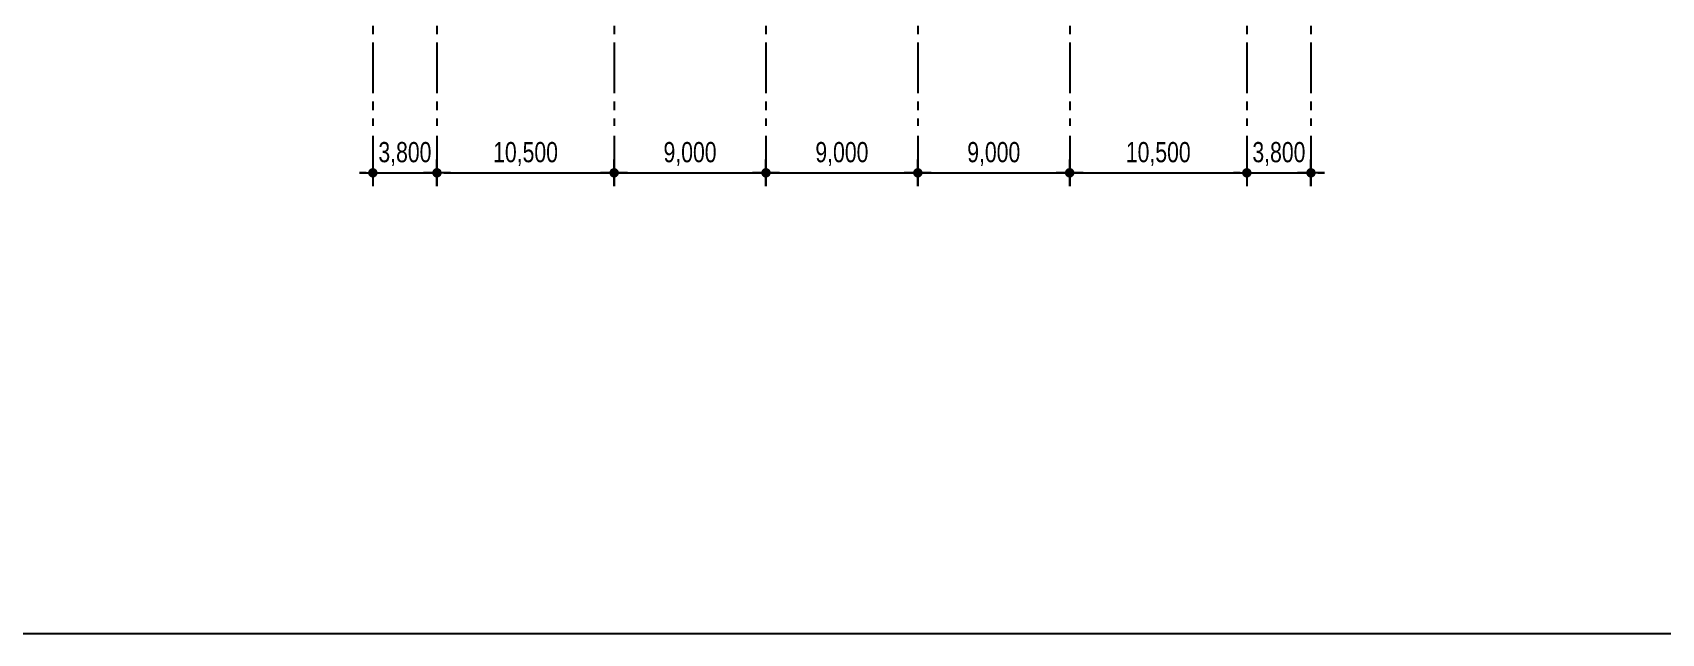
# Model space of a CAD drawing. Header units: millimetres. Extents: x 10000 to 302800, y 6800 to 229018.
# Drawn here: x 59861 to 156400, y 10119 to 45755 of the extents above; entities that cross this region are included whole.
import ezdxf

# ---------------------------------------------------------------- set-up
doc = ezdxf.new("R2010")
doc.units = ezdxf.units.MM
doc.header["$LTSCALE"] = 400
doc.header["$MEASUREMENT"] = 0
doc.linetypes.add('X-GRID_5~ROOF$0$CENTER2', pattern=[1.125, 0.75, -0.125, 0.125, -0.125])
doc.layers.get('0').update_dxf_attribs({"linetype": 'CONTINUOUS'})
for name, color, linetype in [('A-DIM1', 7, 'CONTINUOUS'), ('A-TXT1', 3, 'CONTINUOUS'), ('X-GRID_5~ROOF$0$A-CEN1', 1, 'X-GRID_5~ROOF$0$CENTER2')]:
    doc.layers.add(name, color=color, linetype=linetype)
doc.styles.add('Hrtext', font='', dxfattribs={"width": 0.8})
doc.styles.get('Hrtext').set_extended_font_data('Dotum')
doc.dimstyles.new('HEERIM(Ext)', dxfattribs={"dimtxt": 3, "dimasz": 1, "dimexe": 2, "dimexo": 1.5, "dimgap": 1, "dimtad": 1, "dimdec": 0, "dimzin": 0, "dimdsep": 46, "dimlunit": 6, "dimtxsty": 'Hrtext', "dimblk": 'dotdim1', "dimcen": 1, "dimdle": 2, "dimclrd": 256, "dimclre": 256, "dimclrt": 3, "dimadec": 0, "dimazin": 0, "dimtfac": 1, "dimtdec": 0, "dimtix": 1, "dimtmove": 2, "dimatfit": 3, "dimldrblk": 'dotdim1', "dimfxl": 2, "dimtolj": 1, "dimtzin": 0, "dimlwd": -1, "dimarcsym": 0})

# ---------------------------------------------------------------- blocks, each defined once
blk = doc.blocks.new('X-GRID_5~ROOF')
at = {"layer": 'X-GRID_5~ROOF$0$A-CEN1', "ltscale": 10}
for p, q in [((75249, 117553), (75249, 58621)), ((79049, 117553), (79049, 58621)), ((89549, 117553), (89549, 58621)), ((98549, 117553), (98549, 58621)), ((107549, 117553), (107549, 58621)), ((116549, 117553), (116549, 58621)), ((127049, 117553), (127049, 58621)), ((130849, 117553), (130849, 58621))]:
    blk.add_line(p, q, dxfattribs=at)
blk = doc.blocks.new('X-BASE-9F')
blk.add_blockref('X-GRID_5~ROOF', (0, 0))
blk = doc.blocks.new('dotdim1')
at = {"layer": 'A-DIM1'}
for p, q in [((-2, 0), (2, 0)), ((0, 2), (0, -2))]:
    blk.add_line(p, q, dxfattribs=at)
at = {"layer": 'A-DIM1', "const_width": 0.7}
blk.add_lwpolyline([(0.35, 0, 1), (-0.35, 0, 1)], format="xyb", close=True, dxfattribs=at)
blk = doc.blocks.new('*D57')
at = {"layer": 'A-DIM1', "lineweight": -2, "transparency": 16777216}
for p, q in [((200, -47950), (200, -50942)), ((10700, -47950), (10700, -50942))]:
    blk.add_line(p, q, dxfattribs=at)
at = {"layer": 'A-DIM1', "transparency": 16777216}
blk.add_line((600, -50142), (10300, -50142), dxfattribs=at)
at = {"layer": 'A-DIM1', "transparency": 16777216, "xscale": 400, "yscale": 400, "zscale": 400, "rotation": 180}
blk.add_blockref('dotdim1', (200, -50142), dxfattribs=at)
at = {"layer": 'A-DIM1', "transparency": 16777216, "xscale": 400, "yscale": 400, "zscale": 400}
blk.add_blockref('dotdim1', (10700, -50142), dxfattribs=at)
at = {"layer": 'A-DIM1', "color": 3, "transparency": 16777216, "insert": (5450, -49026), "char_height": 1200, "attachment_point": 5, "style": 'Hrtext'}
blk.add_mtext('\\A1;10,500', dxfattribs=at)
blk = doc.blocks.new('*D58')
at = {"layer": 'A-DIM1', "lineweight": -2, "transparency": 16777216}
for p, q in [((10700, -47950), (10700, -50942)), ((19700, -47950), (19700, -50942))]:
    blk.add_line(p, q, dxfattribs=at)
at = {"layer": 'A-DIM1', "transparency": 16777216}
blk.add_line((11100, -50142), (19300, -50142), dxfattribs=at)
at = {"layer": 'A-DIM1', "transparency": 16777216, "xscale": 400, "yscale": 400, "zscale": 400, "rotation": 180}
blk.add_blockref('dotdim1', (10700, -50142), dxfattribs=at)
at = {"layer": 'A-DIM1', "transparency": 16777216, "xscale": 400, "yscale": 400, "zscale": 400}
blk.add_blockref('dotdim1', (19700, -50142), dxfattribs=at)
at = {"layer": 'A-DIM1', "color": 3, "transparency": 16777216, "insert": (15200, -49026), "char_height": 1200, "attachment_point": 5, "style": 'Hrtext'}
blk.add_mtext('\\A1;9,000', dxfattribs=at)
blk = doc.blocks.new('*D59')
at = {"layer": 'A-DIM1', "lineweight": -2, "transparency": 16777216}
for p, q in [((19700, -47950), (19700, -50942)), ((28700, -47950), (28700, -50942))]:
    blk.add_line(p, q, dxfattribs=at)
at = {"layer": 'A-DIM1', "transparency": 16777216}
blk.add_line((20100, -50142), (28300, -50142), dxfattribs=at)
at = {"layer": 'A-DIM1', "transparency": 16777216, "xscale": 400, "yscale": 400, "zscale": 400, "rotation": 180}
blk.add_blockref('dotdim1', (19700, -50142), dxfattribs=at)
at = {"layer": 'A-DIM1', "transparency": 16777216, "xscale": 400, "yscale": 400, "zscale": 400}
blk.add_blockref('dotdim1', (28700, -50142), dxfattribs=at)
at = {"layer": 'A-DIM1', "color": 3, "transparency": 16777216, "insert": (24200, -49026), "char_height": 1200, "attachment_point": 5, "style": 'Hrtext'}
blk.add_mtext('\\A1;9,000', dxfattribs=at)
blk = doc.blocks.new('*D60')
at = {"layer": 'A-DIM1', "lineweight": -2, "transparency": 16777216}
for p, q in [((28700, -47950), (28700, -50942)), ((37700, -47950), (37700, -50942))]:
    blk.add_line(p, q, dxfattribs=at)
at = {"layer": 'A-DIM1', "transparency": 16777216}
blk.add_line((29100, -50142), (37300, -50142), dxfattribs=at)
at = {"layer": 'A-DIM1', "transparency": 16777216, "xscale": 400, "yscale": 400, "zscale": 400, "rotation": 180}
blk.add_blockref('dotdim1', (28700, -50142), dxfattribs=at)
at = {"layer": 'A-DIM1', "transparency": 16777216, "xscale": 400, "yscale": 400, "zscale": 400}
blk.add_blockref('dotdim1', (37700, -50142), dxfattribs=at)
at = {"layer": 'A-DIM1', "color": 3, "transparency": 16777216, "insert": (33200, -49026), "char_height": 1200, "attachment_point": 5, "style": 'Hrtext'}
blk.add_mtext('\\A1;9,000', dxfattribs=at)
blk = doc.blocks.new('*D61')
at = {"layer": 'A-DIM1', "lineweight": -2, "transparency": 16777216}
for p, q in [((37700, -47950), (37700, -50942)), ((48200, -47950), (48200, -50942))]:
    blk.add_line(p, q, dxfattribs=at)
at = {"layer": 'A-DIM1', "transparency": 16777216}
blk.add_line((38100, -50142), (47800, -50142), dxfattribs=at)
at = {"layer": 'A-DIM1', "transparency": 16777216, "xscale": 400, "yscale": 400, "zscale": 400, "rotation": 180}
blk.add_blockref('dotdim1', (37700, -50142), dxfattribs=at)
at = {"layer": 'A-DIM1', "transparency": 16777216, "xscale": 400, "yscale": 400, "zscale": 400}
blk.add_blockref('dotdim1', (48200, -50142), dxfattribs=at)
at = {"layer": 'A-DIM1', "color": 3, "transparency": 16777216, "insert": (42950, -49026), "char_height": 1200, "attachment_point": 5, "style": 'Hrtext'}
blk.add_mtext('\\A1;10,500', dxfattribs=at)
blk = doc.blocks.new('*D62')
at = {"layer": 'A-DIM1', "lineweight": -2, "transparency": 16777216}
for p, q in [((48200, -47950), (48200, -50942)), ((52000, -47950), (52000, -50942))]:
    blk.add_line(p, q, dxfattribs=at)
at = {"layer": 'A-DIM1', "transparency": 16777216}
for p, q in [((47800, -50142), (47400, -50142)), ((48200, -50142), (52000, -50142)), ((52400, -50142), (52800, -50142))]:
    blk.add_line(p, q, dxfattribs=at)
at = {"layer": 'A-DIM1', "transparency": 16777216, "xscale": 400, "yscale": 400, "zscale": 400}
blk.add_blockref('dotdim1', (48200, -50142), dxfattribs=at)
at = {"layer": 'A-DIM1', "transparency": 16777216, "xscale": 400, "yscale": 400, "zscale": 400, "rotation": 180}
blk.add_blockref('dotdim1', (52000, -50142), dxfattribs=at)
at = {"layer": 'A-DIM1', "color": 3, "transparency": 16777216, "insert": (50100, -49026), "char_height": 1200, "attachment_point": 5, "style": 'Hrtext'}
blk.add_mtext('\\A1;3,800', dxfattribs=at)
blk = doc.blocks.new('*D64')
at = {"layer": 'A-DIM1', "lineweight": -2, "transparency": 16777216}
for p, q in [((-3600, -47950), (-3600, -50942)), ((200, -47950), (200, -50942))]:
    blk.add_line(p, q, dxfattribs=at)
at = {"layer": 'A-DIM1', "transparency": 16777216}
for p, q in [((-4000, -50142), (-4400, -50142)), ((-3600, -50142), (200, -50142)), ((600, -50142), (1000, -50142))]:
    blk.add_line(p, q, dxfattribs=at)
at = {"layer": 'A-DIM1', "transparency": 16777216, "xscale": 400, "yscale": 400, "zscale": 400}
blk.add_blockref('dotdim1', (-3600, -50142), dxfattribs=at)
at = {"layer": 'A-DIM1', "transparency": 16777216, "xscale": 400, "yscale": 400, "zscale": 400, "rotation": 180}
blk.add_blockref('dotdim1', (200, -50142), dxfattribs=at)
at = {"layer": 'A-DIM1', "color": 3, "transparency": 16777216, "insert": (-1700, -49026), "char_height": 1200, "attachment_point": 5, "style": 'Hrtext'}
blk.add_mtext('\\A1;3,800', dxfattribs=at)
blk = doc.blocks.new('TOWER DIM')
at = {"layer": 'A-DIM1'}
for base, p1, p2, picture, middle in [((200, -50142), (-3600, -47350), (200, -47350), '*D64', (-1700, -49025.6)), ((10700, -50142), (200, -47350), (10700, -47350), '*D57', (5450, -49025.6)), ((19700, -50142), (10700, -47350), (19700, -47350), '*D58', (15200, -49025.6)), ((28700, -50142), (19700, -47350), (28700, -47350), '*D59', (24200, -49025.6)), ((37700, -50142), (28700, -47350), (37700, -47350), '*D60', (33200, -49025.6)), ((48200, -50142), (37700, -47350), (48200, -47350), '*D61', (42950, -49025.6)), ((52000, -50142), (48200, -47350), (52000, -47350), '*D62', (50100, -49025.6))]:
    dim = blk.add_linear_dim(base=base, p1=p1, p2=p2, dimstyle='HEERIM(Ext)', override={"dimscale": 400}, dxfattribs=at)
    dim.commit()
    dim.dimension.update_dxf_attribs({"geometry": picture, "text_midpoint": middle})

msp = doc.modelspace()

# ---------------------------------------------------------------- linework, layer by layer
msp.add_line((10000, 10119), (302800, 10119))

# ---------------------------------------------------------------- block references
at = {"layer": 'A-TXT1'}
msp.add_blockref('X-BASE-9F', (4779, -18394), dxfattribs=at)

# ---------------------------------------------------------------- next in the draw order: block references
at = {"layer": 'A-DIM1'}
msp.add_blockref('TOWER DIM', (83628, 87578), dxfattribs=at)

doc.saveas('drawing.dxf')
